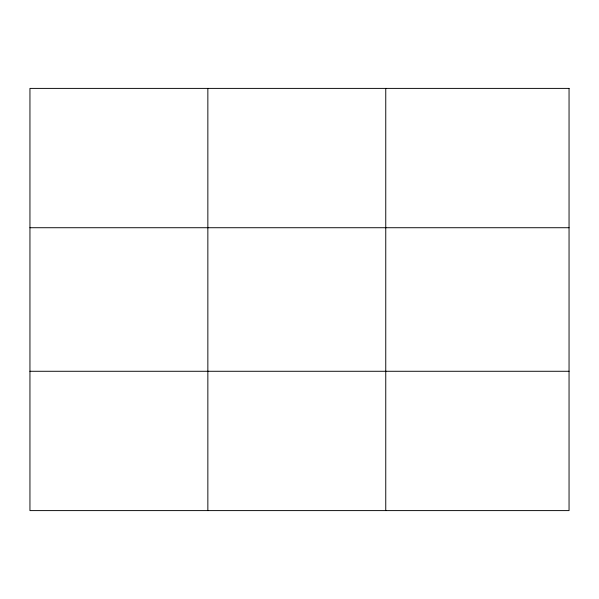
<?xml version="1.0" encoding="UTF-8"?>
<svg xmlns="http://www.w3.org/2000/svg" width="599" height="599" viewBox="0 0 599 599"><rect width="100%" height="100%" fill="white"/><g stroke="black" fill="none" stroke-linecap="round" stroke-linejoin="round"><path stroke-width="0.9" d="M207.853 510.603L207.853 88.397M385.756 510.603L385.756 88.397M29.95 227.725L569.05 227.725M29.95 371.275L569.05 371.275M569.05 88.397L569.05 510.603L29.95 510.603L29.95 88.397L569.05 88.397"/></g></svg>
